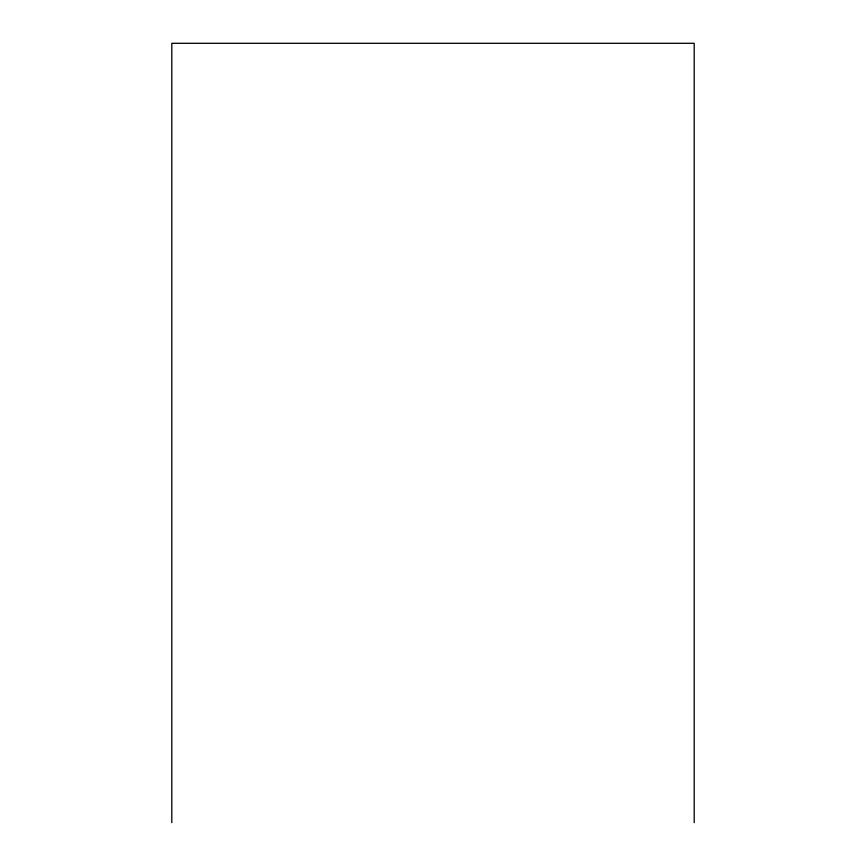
<?xml version="1.0" encoding="UTF-8"?>
<svg xmlns="http://www.w3.org/2000/svg" width="866" height="866" viewBox="0 0 866 866"><rect width="100%" height="100%" fill="white"/><g stroke="black" fill="none" stroke-linecap="round" stroke-linejoin="round"><path stroke-width="1.3" d="M694.196 822.7L694.196 43.3L171.804 43.3L171.804 822.7"/></g></svg>
